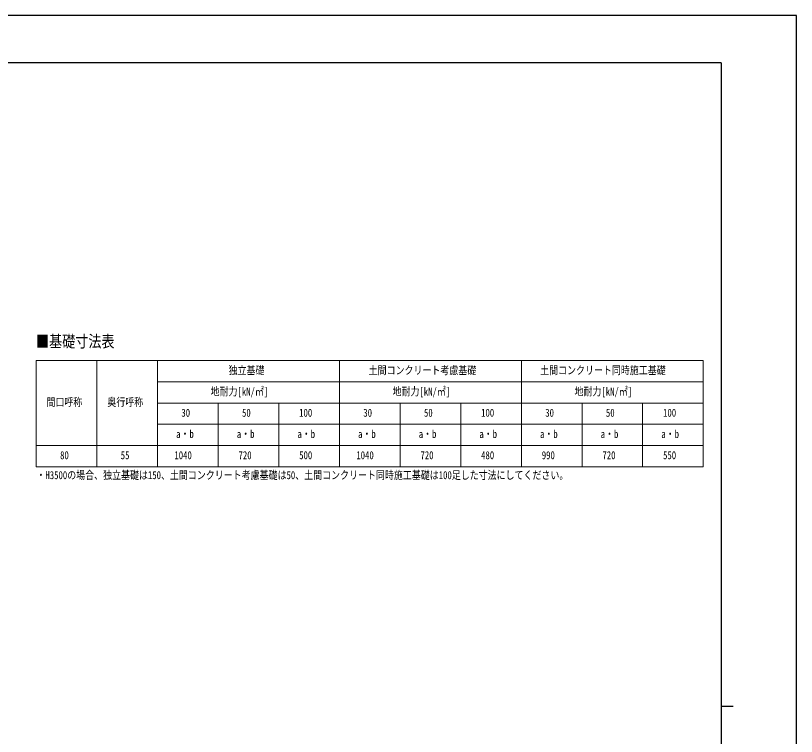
# Model space of a CAD drawing. Units: millimetres, scale not verified. Extents: x -16820 to 16820, y -11880 to 11880.
# Drawn here: x 3946 to 16820, y 0 to 11880 of the extents above; entities that cross this region are included whole.
import ezdxf
from ezdxf.enums import TextEntityAlignment as Align

# ---------------------------------------------------------------- set-up
doc = ezdxf.new("R2010")
doc.units = ezdxf.units.MM
doc.header["$LTSCALE"] = 50
doc.layers.add('0-1_TABLE1', color=7, linetype='Continuous', lineweight=18)
doc.layers.add('0-2_USER1', color=3, linetype='Continuous')
doc.layers.add('0-7_YKK_ZWAK', color=7, linetype='Continuous')
doc.styles.add('ＭＳ ゴシック', font='')
doc.styles.get('ＭＳ ゴシック').set_extended_font_data('MS Gothic')

msp = doc.modelspace()

# ---------------------------------------------------------------- linework, layer by layer
at = {"layer": '0-1_TABLE1'}
for p, q in [((4285.17, 6193.77), (15285.17, 6193.77)), ((4285.17, 6193.77), (4285.17, 4443.77)), ((5285.17, 6193.77), (5285.17, 4443.77)), ((6285.17, 6193.77), (6285.17, 4443.77)), ((9285.17, 6193.77), (9285.17, 4443.77)), ((12285.17, 6193.77), (12285.17, 4443.77)), ((6285.17, 5843.77), (15285.17, 5843.77)), ((6285.17, 5493.77), (15285.17, 5493.77)), ((7285.17, 5493.77), (7285.17, 4443.77)), ((8285.17, 5493.77), (8285.17, 4443.77)), ((10285.17, 5493.77), (10285.17, 4443.77)), ((11285.17, 5493.77), (11285.17, 4443.77)), ((13285.17, 5493.77), (13285.17, 4443.77)), ((14285.17, 5493.77), (14285.17, 4443.77)), ((6285.17, 5143.77), (15285.17, 5143.77)), ((4285.17, 4793.77), (15285.17, 4793.77)), ((4285.17, 4443.77), (15285.17, 4443.77))]:
    msp.add_line(p, q, dxfattribs=at)
msp.add_lwpolyline([(15285.17, 6193.77), (15285.17, 5493.77), (15285.17, 4443.77)], dxfattribs=at)
at = {"layer": '0-7_YKK_ZWAK'}
for p, q in [((15580.08, 11100), (-15619.92, 11100)), ((15580.08, 11100), (15580.08, -10100)), ((15580.08, 500), (15780.08, 500))]:
    msp.add_line(p, q, dxfattribs=at)
msp.add_lwpolyline([(-16820, -11880), (16820, -11880), (16820, 11880), (-16820, 11880)], close=True, dxfattribs=at)

# ---------------------------------------------------------------- texts
at = {"layer": '0-1_TABLE1', "style": 'ＭＳ ゴシック', "width": 0.8}
for s, p in [('独立基礎', (7458.77, 5928.77)), ('土間コンクリート考慮基礎', (9767.57, 5928.77)), ('土間コンクリート同時施工基礎', (12594.77, 5928.77)), ('地耐力[kN/㎡]', (7161.17, 5578.77)), ('地耐力[kN/㎡]', (10161.17, 5578.77)), ('地耐力[kN/㎡]', (13161.17, 5578.77)), ('間口呼称', (4453.97, 5403.77)), ('奥行呼称', (5458.77, 5403.77)), ('30', (6679.57, 5228.77)), ('50', (7679.57, 5228.77)), ('100', (8621.97, 5228.77)), ('30', (9679.57, 5228.77)), ('50', (10679.57, 5228.77)), ('100', (11621.97, 5228.77)), ('30', (12679.57, 5228.77)), ('50', (13679.57, 5228.77)), ('100', (14621.97, 5228.77)), ('a・b', (6593.17, 4878.77)), ('a・b', (7593.17, 4878.77)), ('a・b', (8593.17, 4878.77)), ('a・b', (9593.17, 4878.77)), ('a・b', (10593.17, 4878.77)), ('a・b', (11593.17, 4878.77)), ('a・b', (12593.17, 4878.77)), ('a・b', (13593.17, 4878.77)), ('a・b', (14593.17, 4878.77)), ('80', (4679.57, 4528.77)), ('55', (5679.57, 4528.77)), ('1040', (6564.37, 4528.77)), ('720', (7621.97, 4528.77)), ('500', (8621.97, 4528.77)), ('1040', (9564.37, 4528.77)), ('720', (10621.97, 4528.77)), ('480', (11621.97, 4528.77)), ('990', (12621.97, 4528.77)), ('720', (13621.97, 4528.77)), ('550', (14621.97, 4528.77))]:
    msp.add_text(s, height=132, dxfattribs=at).set_placement(p, align=Align.BOTTOM_LEFT)
at = {"layer": '0-2_USER1', "style": 'ＭＳ ゴシック', "width": 0.8}
for s, height, p in [('■基礎寸法表', 197.9, (4281.77, 6353.77)), ('・H3500の場合、独立基礎は150、土間コンクリート考慮基礎は50、土間コンクリート同時施工基礎は100足した寸法にしてください。', 132, (4290.34, 4200.28))]:
    msp.add_text(s, height=height, dxfattribs=at).set_placement(p, align=Align.BOTTOM_LEFT)

doc.saveas('drawing.dxf')
